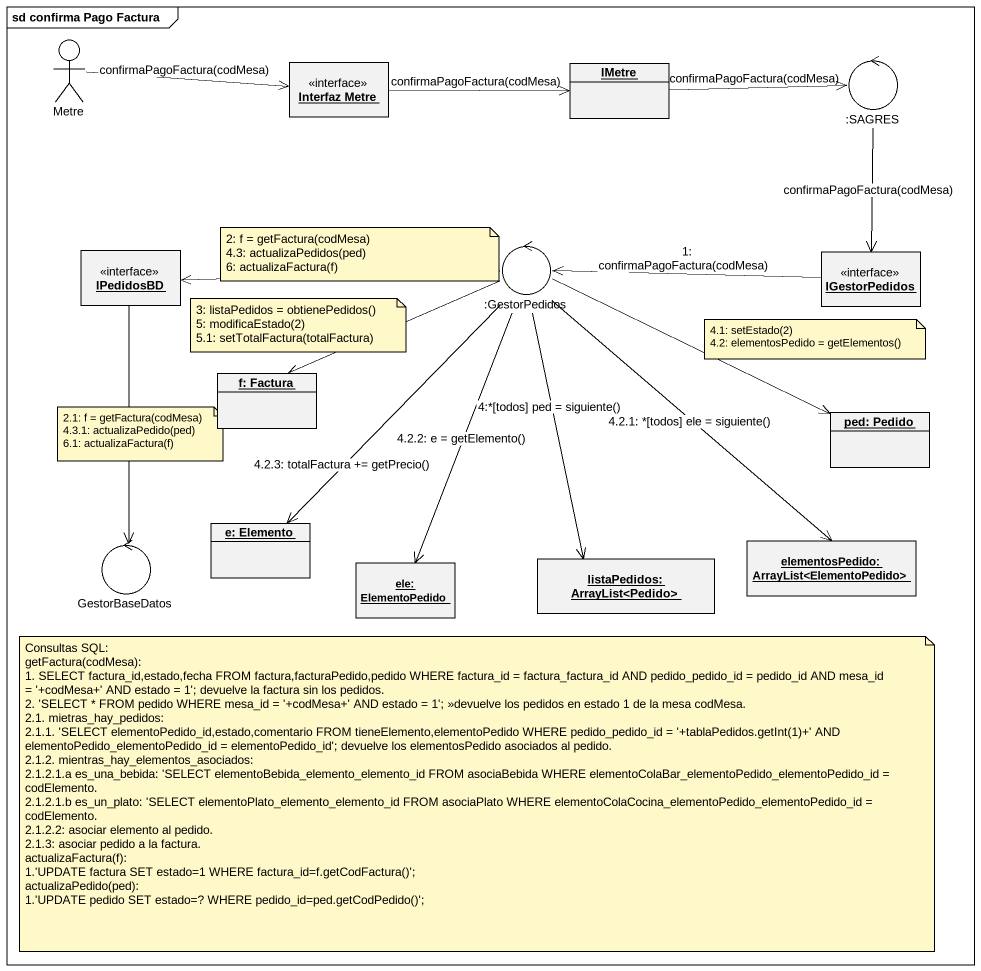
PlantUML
@startuml
mainframe sd confirma Pago Factura
allowmixing
hide circle
hide empty members
actor Metre
object "Interfaz Metre" as Interfaz_Metre <<interface>>
object IMetre
control ":SAGRES" as SAGRES
object IPedidosBD <<interface>>
control ":GestorPedidos" as GestorPedidos
object IGestorPedidos <<interface>>
object "f: Factura" as f_Factura
object "ped: Pedido" as ped_Pedido
object "e: Elemento" as e_Elemento
object "elementosPedido: ArrayList<ElementoPedido>" as elementosPedido_ArrayList
control GestorBaseDatos
object "ele: ElementoPedido" as ele_ElementoPedido
object "listaPedidos: ArrayList<Pedido>" as listaPedidos_ArrayList
Metre -right-> Interfaz_Metre : confirmaPagoFactura(codMesa)
Interfaz_Metre -right-> IMetre : confirmaPagoFactura(codMesa)
IMetre -right-> SAGRES : confirmaPagoFactura(codMesa)
SAGRES --> IGestorPedidos : confirmaPagoFactura(codMesa)
IPedidosBD --> GestorBaseDatos
GestorPedidos -left-> IPedidosBD
GestorPedidos -left-> f_Factura
GestorPedidos -right-> ped_Pedido
GestorPedidos --> e_Elemento : 4.2.3: totalFactura += getPrecio()
GestorPedidos --> elementosPedido_ArrayList : 4.2.1: *[todos] ele = siguiente()
GestorPedidos --> ele_ElementoPedido : 4.2.2: e = getElemento()
GestorPedidos --> listaPedidos_ArrayList : 4:*[todos] ped = siguiente()
IGestorPedidos -left-> GestorPedidos : 1: confirmaPagoFactura(codMesa)
note as N1
  2: f = getFactura(codMesa)
  4.3: actualizaPedidos(ped)
  6: actualizaFactura(f)
end note
note as N2
  3: listaPedidos = obtienePedidos()
  5: modificaEstado(2)
  5.1: setTotalFactura(totalFactura)
end note
note as N3
  4.1: setEstado(2)
  4.2: elementosPedido = getElementos()
end note
note as N4
  2.1: f = getFactura(codMesa)
  4.3.1: actualizaPedido(ped)
  6.1: actualizaFactura(f)
end note
note as N5
  Consultas SQL:
  getFactura(codMesa):
  1. SELECT factura_id,estado,fecha FROM factura,facturaPedido,pedido WHERE factura_id = factura_factura_id AND pedido_pedido_id = pedido_id AND mesa_id = '+codMesa+' AND estado = 1'; devuelve la factura sin los pedidos.
  2. 'SELECT * FROM pedido WHERE mesa_id = '+codMesa+' AND estado = 1'; >>devuelve los pedidos en estado 1 de la mesa codMesa.
  2.1. mietras_hay_pedidos:
  2.1.1. 'SELECT elementoPedido_id,estado,comentario FROM tieneElemento,elementoPedido WHERE pedido_pedido_id = '+tablaPedidos.getInt(1)+' AND elementoPedido_elementoPedido_id = elementoPedido_id'; devuelve los elementosPedido asociados al pedido.
  2.1.2. mientras_hay_elementos_asociados:
  2.1.2.1.a es_una_bebida: 'SELECT elementoBebida_elemento_elemento_id FROM asociaBebida WHERE elementoColaBar_elementoPedido_elementoPedido_id = codElemento.
  2.1.2.1.b es_un_plato: 'SELECT elementoPlato_elemento_elemento_id FROM asociaPlato WHERE elementoColaCocina_elementoPedido_elementoPedido_id = codElemento.
  2.1.2.2: asociar elemento al pedido.
  2.1.3: asociar pedido a la factura.
  actualizaFactura(f):
  1.'UPDATE factura SET estado=1 WHERE factura_id=f.getCodFactura()';
  actualizaPedido(ped):
  1.'UPDATE pedido SET estado=? WHERE pedido_id=ped.getCodPedido()';
end note
@enduml
